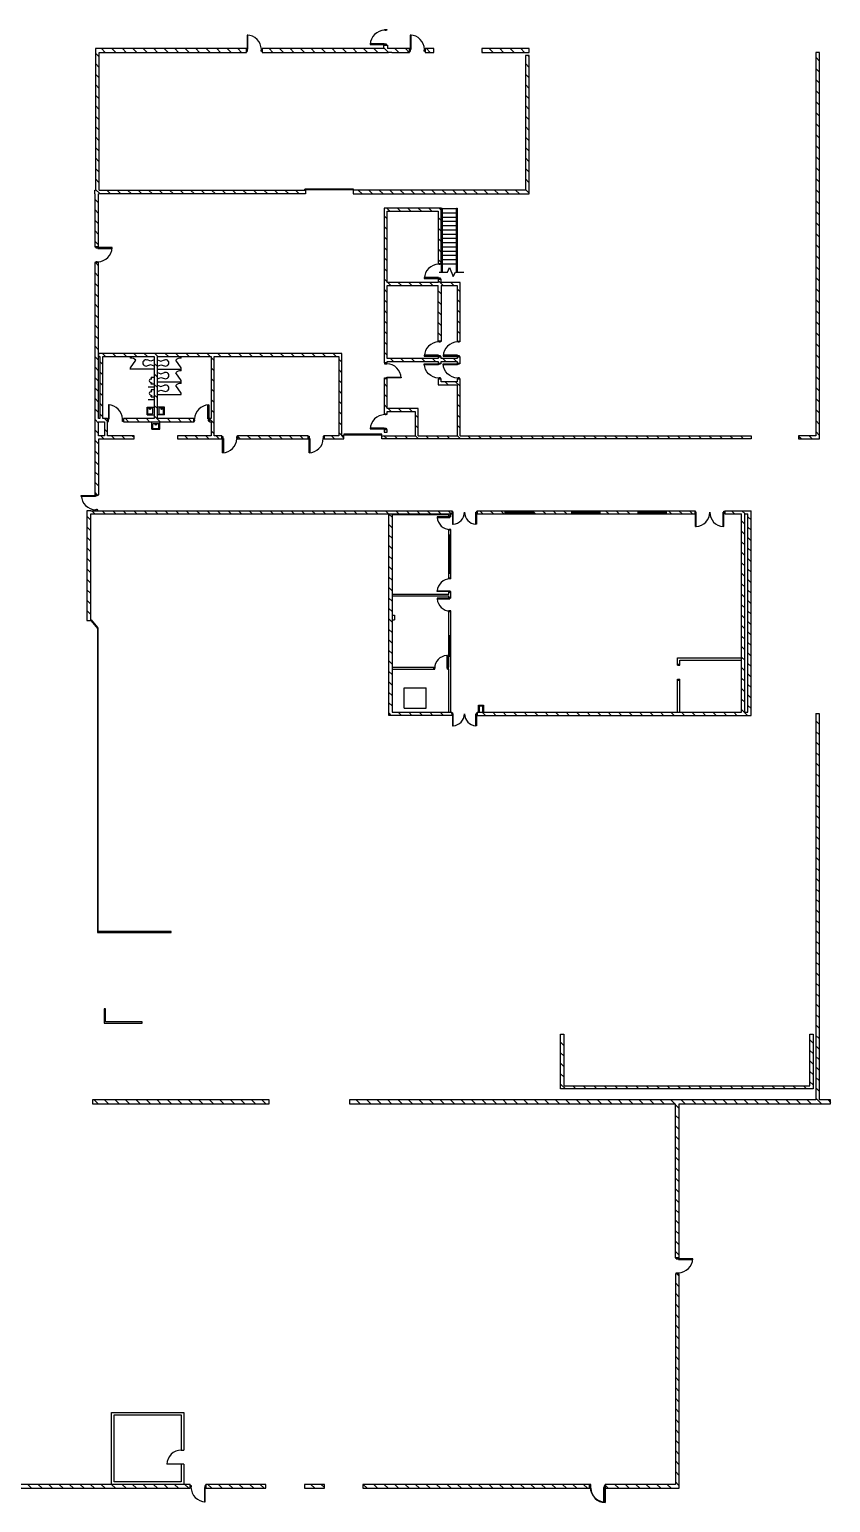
# Model space of a CAD drawing. Header units: inches. Extents: x -233729 to 737493, y -275239 to 196021.
# Drawn here: x -61061 to -9603, y -232916 to -138269 of the extents above; entities that cross this region are included whole.
import ezdxf

# ---------------------------------------------------------------- set-up
doc = ezdxf.new("R2010")
doc.units = ezdxf.units.IN
doc.header["$MEASUREMENT"] = 0
doc.layers.add('_FL_FAC_SAFETY', color=2, linetype='Continuous')
doc.layers.add('_FL_FAC_WALLS', color=252, linetype='Continuous')
pattern_1 = [(135, (830121.37, -1192416.37), (-336.7596, -336.7596), [])]

# ---------------------------------------------------------------- blocks, each defined once
blk = doc.blocks.new('Safety Railing_Glaze Prep')
at = {"color": 0}
for points in [[(1000084, 681387), (1000124, 681419), (999705, 681927), (999665, 681894)], [(1000084, 661854), (1000135, 661854), (1000135, 681387), (1000084, 681387)], [(1000135, 661905), (1000135, 661854), (1004822, 661854), (1004822, 661905)]]:
    blk.add_lwpolyline(points, close=True, dxfattribs=at)
blk = doc.blocks.new('*U152')
at = {"color": 0}
for points in [[(1266, 896), (1317, 896), (1317, 947), (1165, 947), (1165, 896), (1203, 896), (1203, 880), (1266, 880)], [(1317, 896), (1317, 845), (2232, 845), (2232, 896)], [(1266, -19), (1317, -19), (1317, -69), (1165, -69), (1165, -19), (1203, -19), (1203, -3), (1266, -3)]]:
    blk.add_lwpolyline(points, close=True, dxfattribs=at)
blk.add_arc((1281, 932), 951, 272.19014, 357.80986, dxfattribs=at)
blk = doc.blocks.new('*U159')
at = {"color": 0}
for points in [[(1266, 896), (1317, 896), (1317, 947), (1165, 947), (1165, 896), (1203, 896), (1203, 880), (1266, 880)], [(1317, 896), (1317, 845), (2232, 845), (2232, 896)], [(1266, -19), (1317, -19), (1317, -69), (1165, -69), (1165, -19), (1203, -19), (1203, -3), (1266, -3)]]:
    blk.add_lwpolyline(points, close=True, dxfattribs=at)
blk.add_arc((1281, 932), 951, 272.19014, 357.80986, dxfattribs=at)
blk = doc.blocks.new('*U160')
at = {"color": 0}
for points in [[(1216, 896), (1165, 896), (1165, 947), (1317, 947), (1317, 896), (1279, 896), (1279, 880), (1216, 880)], [(1165, 896), (1165, 845), (250, 845), (250, 896)], [(1216, -19), (1165, -19), (1165, -69), (1317, -69), (1317, -19), (1279, -19), (1279, -3), (1216, -3)]]:
    blk.add_lwpolyline(points, close=True, dxfattribs=at)
blk.add_arc((1201, 932), 951, 182.19014, 267.80986, dxfattribs=at)
blk = doc.blocks.new('*U157')
at = {"color": 0}
for points in [[(1266, 896), (1317, 896), (1317, 947), (1165, 947), (1165, 896), (1203, 896), (1203, 880), (1266, 880)], [(1317, -19), (1317, 32), (2232, 32), (2232, -19)], [(1266, -19), (1317, -19), (1317, -69), (1165, -69), (1165, -19), (1203, -19), (1203, -3), (1266, -3)]]:
    blk.add_lwpolyline(points, close=True, dxfattribs=at)
blk.add_arc((1281, -55), 951, 2.19014, 87.80986, dxfattribs=at)
blk = doc.blocks.new('*U144')
at = {"color": 0}
for points in [[(1216, 896), (1165, 896), (1165, 947), (1317, 947), (1317, 896), (1279, 896), (1279, 880), (1216, 880)], [(1165, 896), (1165, 845), (250, 845), (250, 896)], [(1216, -19), (1165, -19), (1165, -69), (1317, -69), (1317, -19), (1279, -19), (1279, -3), (1216, -3)]]:
    blk.add_lwpolyline(points, close=True, dxfattribs=at)
blk.add_arc((1201, 932), 951, 182.19014, 267.80986, dxfattribs=at)
blk = doc.blocks.new('*U158')
at = {"color": 0}
for points in [[(1216, 896), (1165, 896), (1165, 947), (1317, 947), (1317, 896), (1279, 896), (1279, 880), (1216, 880)], [(1165, -19), (1165, 32), (250, 32), (250, -19)], [(1216, -19), (1165, -19), (1165, -69), (1317, -69), (1317, -19), (1279, -19), (1279, -3), (1216, -3)]]:
    blk.add_lwpolyline(points, close=True, dxfattribs=at)
blk.add_arc((1201, -55), 951, 92.19014, 177.80986, dxfattribs=at)
blk = doc.blocks.new('*U145')
at = {"color": 0}
for points in [[(1266, 896), (1317, 896), (1317, 947), (1165, 947), (1165, 896), (1203, 896), (1203, 880), (1266, 880)], [(1317, -19), (1317, 32), (2232, 32), (2232, -19)], [(1266, -19), (1317, -19), (1317, -69), (1165, -69), (1165, -19), (1203, -19), (1203, -3), (1266, -3)]]:
    blk.add_lwpolyline(points, close=True, dxfattribs=at)
blk.add_arc((1281, -55), 951, 2.19014, 87.80986, dxfattribs=at)
blk = doc.blocks.new('FL_Building')
at = {"transparency": 33554687}
h = blk.add_hatch(dxfattribs=at)
h.set_pattern_fill('ANSI31', color=253, scale=150, angle=90)
h.set_pattern_definition(pattern_1)
h.paths.add_polyline_path([(1843572, -232870), (1830326, -232870), (1830326, -224020), (1839772, -224020), (1839772, -223774), (1839426, -223774), (1830080, -223774), (1830080, -232870), (1830034, -232870), (1830034, -233115), (1830034, -236514), (1830279, -236514), (1830279, -233115), (1843572, -233115)])
h = blk.add_hatch(dxfattribs=at)
h.set_pattern_fill('ANSI31', color=253, scale=150, angle=90)
h.set_pattern_definition(pattern_1)
h.paths.add_polyline_path([(1850250, -223774), (1848849, -223774), (1848849, -223565), (1848595, -223565), (1848595, -223774), (1840788, -223774), (1840788, -224020), (1848875, -224020), (1848875, -224053), (1849120, -224053), (1849120, -224020), (1850250, -224020)])
h = blk.add_hatch(dxfattribs=at)
h.set_pattern_fill('ANSI31', color=253, scale=150, angle=90)
h.set_pattern_definition(pattern_1)
h.paths.add_polyline_path([(1848875, -232870), (1846627, -232870), (1846627, -233115), (1857943, -233115), (1857943, -232870), (1857943, -224223), (1857697, -224223), (1857697, -232870), (1849120, -232870), (1849120, -232873), (1848875, -232873)])
h = blk.add_hatch(dxfattribs=at)
h.set_pattern_fill('ANSI31', color=253, scale=150, angle=90)
h.set_pattern_definition(pattern_1)
h.paths.add_polyline_path([(1851266, -223774), (1851266, -224020), (1851816, -224020), (1851816, -223774)])
h = blk.add_hatch(dxfattribs=at)
h.set_pattern_fill('ANSI31', color=253, scale=150, angle=90)
h.set_pattern_definition(pattern_1)
h.paths.add_polyline_path([(1857943, -224020), (1857943, -223774), (1854900, -223774), (1854900, -224020)])
h = blk.add_hatch(dxfattribs=at)
h.set_pattern_fill('ANSI31', color=253, scale=4000, angle=90)
h.paths.add_polyline_path([(1876347, -248857), (1876593, -248857), (1876593, -224020), (1876347, -224020), (1876347, -248660), (1875245, -248660), (1875245, -248857)])
h = blk.add_hatch(dxfattribs=at)
h.set_pattern_fill('ANSI31', color=253, scale=150, angle=90)
h.set_pattern_definition(pattern_1)
h.paths.add_polyline_path([(1853510, -238805), (1853313, -238805), (1852291, -238805), (1852291, -238595), (1852094, -238595), (1852094, -238805), (1848821, -238805), (1848821, -234226), (1852094, -234226), (1852094, -237579), (1852291, -237579), (1852291, -234226), (1852291, -234030), (1848821, -234030), (1848624, -234030), (1848624, -243974), (1848821, -243974), (1848821, -243885), (1852094, -243885), (1852094, -244037), (1852291, -244037), (1852291, -243885), (1853313, -243885), (1853313, -244037), (1853510, -244037), (1853510, -243586), (1853313, -243586), (1853313, -243688), (1852291, -243688), (1852291, -243586), (1852094, -243586), (1852094, -243688), (1848821, -243688), (1848821, -239002), (1852094, -239002), (1852094, -242570), (1852291, -242570), (1852291, -239002), (1853313, -239002), (1853313, -242570), (1853510, -242570)])
h.paths.add_polyline_path([(1848821, -244990), (1848624, -244990), (1848624, -247295), (1848821, -247295), (1848821, -247100), (1850618, -247100), (1850618, -248660), (1848483, -248660), (1848483, -248857), (1872197, -248857), (1872197, -248660), (1853510, -248660), (1853510, -245002), (1853313, -245002), (1853313, -245180), (1852291, -245180), (1852291, -245002), (1852094, -245002), (1852094, -245377), (1853313, -245377), (1853313, -248660), (1850815, -248660), (1850815, -246903), (1850618, -246903), (1848821, -246903)])
h = blk.add_hatch(dxfattribs=at)
h.set_pattern_fill('ANSI31', color=253, scale=150, angle=90)
h.set_pattern_definition(pattern_1)
h.paths.add_polyline_path([(1830288, -248857), (1832558, -248857), (1832558, -248660), (1830857, -248660), (1830857, -247751), (1830907, -247751), (1830907, -247554), (1830552, -247554), (1830552, -243567), (1833857, -243567), (1833857, -247554), (1831873, -247554), (1831873, -247751), (1836394, -247751), (1836394, -247554), (1834054, -247554), (1834054, -243567), (1837511, -243567), (1837511, -247554), (1837410, -247554), (1837410, -247751), (1837511, -247751), (1837511, -248660), (1835352, -248660), (1835352, -248857), (1838194, -248857), (1838194, -248660), (1837708, -248660), (1837708, -243567), (1845703, -243567), (1845703, -248660), (1844764, -248660), (1844764, -248857), (1846041, -248857), (1846041, -248660), (1845900, -248660), (1845900, -243370), (1845703, -243370), (1830279, -243370), (1830279, -243567), (1830355, -243567), (1830355, -247554), (1830279, -247554), (1830279, -237530), (1830034, -237530), (1830034, -248660), (1830034, -248857), (1830034, -252451), (1830288, -252451)])
h.paths.add_polyline_path([(1830279, -248660), (1830279, -247751), (1830660, -247751), (1830660, -248660)], flags=16)
h.paths.add_polyline_path([(1843748, -248660), (1839210, -248660), (1839210, -248857), (1843748, -248857)], flags=17)
h = blk.add_hatch(dxfattribs=at)
h.set_pattern_fill('ANSI31', color=253, scale=150, angle=90)
h.set_pattern_definition(pattern_1)
h.paths.add_polyline_path([(1852971, -253467), (1829787, -253467), (1829533, -253467), (1829533, -260522), (1829787, -260522), (1829787, -253661), (1852971, -253661)])
h = blk.add_hatch(dxfattribs=at)
h.set_pattern_fill('ANSI31', color=253, scale=150, angle=90)
h.set_pattern_definition(pattern_1)
h.paths.add_polyline_path([(1854596, -266421), (1854596, -266624), (1872192, -266624), (1872192, -253467), (1870503, -253467), (1870503, -253670), (1871582, -253670), (1871582, -266421)])
h.paths.add_polyline_path([(1871786, -266421), (1871786, -253670), (1871989, -253670), (1871989, -266421)], flags=16)
h = blk.add_hatch(dxfattribs=at)
h.set_pattern_fill('ANSI31', color=253, scale=150, angle=90)
h.set_pattern_definition(pattern_1)
h.paths.add_polyline_path([(1868573, -253670), (1868573, -253467), (1866769, -253467), (1866769, -253670)])
h.paths.add_polyline_path([(1864940, -253670), (1864940, -253467), (1862502, -253467), (1862502, -253670)])
h.paths.add_polyline_path([(1858235, -253467), (1858235, -253670), (1860673, -253670), (1860673, -253467)])
h.paths.add_polyline_path([(1856406, -253670), (1856406, -253467), (1854596, -253467), (1854596, -253670)])
h = blk.add_hatch(dxfattribs=at)
h.set_pattern_fill('ANSI31', color=253, scale=150, angle=90)
h.set_pattern_definition(pattern_1)
h.paths.add_polyline_path([(1848926, -266624), (1852971, -266624), (1852971, -266421), (1849129, -266421), (1849129, -253661), (1848926, -253661)])
h = blk.add_hatch(dxfattribs=at)
h.set_pattern_fill('ANSI31', color=253, scale=150, angle=90)
h.set_pattern_definition(pattern_1)
h.paths.add_polyline_path([(1877297, -291332), (1876561, -291332), (1876561, -266508), (1876358, -266508), (1876358, -291332), (1846404, -291332), (1846404, -291586), (1867328, -291586), (1867328, -301478), (1867582, -301478), (1867582, -291586), (1877297, -291586)])
h = blk.add_hatch(dxfattribs=at)
h.set_pattern_fill('ANSI31', color=253, scale=150, angle=90)
h.set_pattern_definition(pattern_1)
h.paths.add_polyline_path([(1859962, -290621), (1860159, -290621), (1875977, -290621), (1876173, -290621), (1876173, -287103), (1875977, -287103), (1875977, -290424), (1860159, -290424), (1860159, -287103), (1859962, -287103)])
h = blk.add_hatch(dxfattribs=at)
h.set_pattern_fill('ANSI31', color=253, scale=150, angle=90)
h.set_pattern_definition(pattern_1)
h.paths.add_polyline_path([(1841230, -291586), (1841230, -291332), (1829890, -291332), (1829890, -291586)])
h = blk.add_hatch(dxfattribs=at)
h.set_pattern_fill('ANSI31', color=253, scale=150, angle=90)
h.set_pattern_definition(pattern_1)
h.paths.add_polyline_path([(1824022, -302265), (1823768, -302265), (1823768, -316027), (1823768, -316281), (1836162, -316281), (1836162, -316027), (1824022, -316027)])
h = blk.add_hatch(dxfattribs=at)
h.set_pattern_fill('ANSI31', color=253, scale=150, angle=90)
h.set_pattern_definition(pattern_1)
h.paths.add_polyline_path([(1867585, -302494), (1867331, -302494), (1867331, -316027), (1862819, -316027), (1862819, -316281), (1867331, -316281), (1867585, -316281)])
h = blk.add_hatch(dxfattribs=at)
h.set_pattern_fill('ANSI31', color=253, scale=150, angle=90)
h.set_pattern_definition([(135, (830121.37, -942416.37), (-336.7596, -336.7596), [])])
h.paths.add_polyline_path([(1837178, -316027), (1837178, -316281), (1841014, -316281), (1841014, -316027)])
h = blk.add_hatch(dxfattribs=at)
h.set_pattern_fill('ANSI31', color=253, scale=150, angle=90)
h.set_pattern_definition(pattern_1)
h.paths.add_polyline_path([(1844785, -316281), (1844785, -316027), (1843503, -316027), (1843503, -316281)])
h = blk.add_hatch(dxfattribs=at)
h.set_pattern_fill('ANSI31', color=253, scale=150, angle=90)
h.set_pattern_definition(pattern_1)
h.paths.add_polyline_path([(1847262, -316027), (1847262, -316281), (1861905, -316281), (1861905, -316027)])
at = {"color": 0}
for p, q in [((1846662, -232805), (1843537, -232805)), ((1843537, -232843), (1843537, -232805)), ((1846662, -232805), (1843537, -232805)), ((1843537, -232843), (1843537, -232805)), ((1846662, -232805), (1843537, -232805)), ((1843537, -232843), (1843537, -232805)), ((1846662, -232843), (1846662, -232805)), ((1846662, -232843), (1846662, -232805)), ((1846662, -232843), (1846662, -232805)), ((1846662, -232843), (1843537, -232843)), ((1846662, -232843), (1843537, -232843)), ((1846662, -232843), (1843537, -232843)), ((1852355, -234055), (1853269, -234055)), ((1852355, -234328), (1853269, -234328)), ((1852355, -234601), (1853269, -234601)), ((1852355, -234874), (1853269, -234874)), ((1852355, -235147), (1853269, -235147)), ((1852355, -235420), (1853269, -235420)), ((1852355, -235693), (1853269, -235693)), ((1852355, -235966), (1853269, -235966)), ((1852355, -236239), (1853269, -236239)), ((1852355, -236512), (1853269, -236512)), ((1852355, -236785), (1853269, -236785)), ((1852355, -237059), (1853269, -237059)), ((1852355, -237332), (1853269, -237332)), ((1852355, -237605), (1853269, -237605)), ((1832333, -243670), (1832333, -243567)), ((1832333, -244290), (1832668, -243798)), ((1833641, -243859), (1833399, -243785)), ((1833641, -244088), (1833399, -244162)), ((1833857, -243769), (1833641, -243859)), ((1833857, -244176), (1833641, -244088)), ((1834054, -243769), (1834269, -243859)), ((1834054, -244176), (1834269, -244088)), ((1834269, -243859), (1834512, -243785)), ((1834269, -244088), (1834512, -244162)), ((1835578, -244290), (1835243, -243798)), ((1835578, -243670), (1835578, -243567)), ((1832333, -244386), (1832333, -244290)), ((1833857, -244380), (1832333, -244380)), ((1833588, -245023), (1833704, -244990)), ((1833666, -244888), (1833857, -244888)), ((1833666, -244888), (1833666, -244939)), ((1833704, -244990), (1833666, -244939)), ((1834054, -244380), (1835578, -244380)), ((1834054, -244582), (1834269, -244672)), ((1834054, -244989), (1834269, -244901)), ((1834269, -244672), (1834512, -244598)), ((1834269, -244901), (1834512, -244975)), ((1835578, -245103), (1835243, -244611)), ((1835578, -244386), (1835578, -244290)), ((1835578, -244482), (1835578, -244380)), ((1835578, -245199), (1835578, -245103)), ((1833857, -245523), (1833466, -245523)), ((1833588, -245211), (1833704, -245244)), ((1833588, -245836), (1833704, -245803)), ((1833588, -246023), (1833704, -246057)), ((1833704, -245244), (1833666, -245295)), ((1833666, -245346), (1833666, -245295)), ((1833857, -245346), (1833666, -245346)), ((1833857, -245701), (1833666, -245701)), ((1833666, -245701), (1833666, -245752)), ((1833704, -245803), (1833666, -245752)), ((1833704, -246057), (1833666, -246108)), ((1834054, -245193), (1835578, -245193)), ((1834054, -245395), (1834269, -245485)), ((1834054, -245801), (1834269, -245714)), ((1834054, -246011), (1835578, -246011)), ((1834269, -245485), (1834512, -245411)), ((1834269, -245714), (1834512, -245787)), ((1835578, -245915), (1835243, -245423)), ((1835578, -245295), (1835578, -245193)), ((1835578, -246011), (1835578, -245915)), ((1833396, -246807), (1833854, -246807)), ((1833396, -247315), (1833396, -246807)), ((1833447, -247219), (1833447, -246902)), ((1833857, -246336), (1833466, -246336)), ((1833492, -246857), (1833708, -246857)), ((1833666, -246158), (1833666, -246108)), ((1833666, -246158), (1833857, -246158)), ((1833752, -246902), (1833752, -247219)), ((1834511, -246807), (1834054, -246807)), ((1834155, -246902), (1834155, -247219)), ((1834416, -246857), (1834200, -246857)), ((1834460, -247219), (1834460, -246902)), ((1834511, -247315), (1834511, -246807)), ((1833396, -247315), (1833854, -247315)), ((1833708, -247264), (1833492, -247264)), ((1833955, -247775), (1833701, -247775)), ((1833701, -248233), (1833701, -247775)), ((1833752, -247922), (1833752, -248137)), ((1834114, -247877), (1833797, -247877)), ((1834209, -247775), (1833955, -247775)), ((1834511, -247315), (1834054, -247315)), ((1834159, -248137), (1834159, -247922)), ((1834200, -247264), (1834416, -247264)), ((1834209, -248233), (1834209, -247775)), ((1833701, -248233), (1834209, -248233)), ((1833797, -248182), (1834114, -248182)), ((1829787, -253467), (1852971, -253467)), ((1829787, -253467), (1852971, -253467)), ((1852971, -253467), (1852971, -253670)), ((1852971, -253467), (1852971, -253670)), ((1852971, -253467), (1852971, -253670)), ((1852971, -253467), (1852971, -253670)), ((1852971, -253467), (1852971, -253670)), ((1852971, -253467), (1852971, -253670)), ((1853021, -253505), (1852971, -253505)), ((1853021, -253505), (1852971, -253505)), ((1853021, -253505), (1852971, -253505)), ((1853021, -253505), (1852971, -253505)), ((1853021, -253505), (1852971, -253505)), ((1853021, -253505), (1852971, -253505)), ((1853021, -253632), (1852971, -253632)), ((1853021, -253632), (1852971, -253632)), ((1853021, -253632), (1852971, -253632)), ((1853021, -253505), (1853021, -254331)), ((1853021, -253505), (1853021, -254331)), ((1853021, -253505), (1853021, -254331)), ((1853058, -253569), (1853021, -253569)), ((1853058, -253569), (1853021, -253569)), ((1853058, -253569), (1853021, -253569)), ((1853058, -254331), (1853058, -253569)), ((1853058, -254331), (1853058, -253569)), ((1853058, -254331), (1853058, -253569)), ((1854508, -253569), (1854545, -253569)), ((1854508, -254331), (1854508, -253569)), ((1854508, -253569), (1854545, -253569)), ((1854508, -254331), (1854508, -253569)), ((1854508, -253569), (1854545, -253569)), ((1854508, -254331), (1854508, -253569)), ((1854545, -253505), (1854545, -254331)), ((1854545, -253505), (1854596, -253505)), ((1854545, -253505), (1854545, -254331)), ((1854545, -253505), (1854596, -253505)), ((1854545, -253505), (1854545, -254331)), ((1854545, -253505), (1854596, -253505)), ((1854545, -253632), (1854596, -253632)), ((1854545, -253632), (1854596, -253632)), ((1854545, -253632), (1854596, -253632)), ((1854596, -253467), (1868573, -253467)), ((1854596, -253467), (1868573, -253467)), ((1854596, -253467), (1868573, -253467)), ((1854596, -253467), (1854596, -253670)), ((1854596, -253467), (1854596, -253670)), ((1854596, -253467), (1854596, -253670)), ((1856406, -253670), (1856406, -253467)), ((1856406, -253670), (1856406, -253467)), ((1856406, -253670), (1856406, -253467)), ((1858235, -253498), (1856406, -253498)), ((1858235, -253498), (1856406, -253498)), ((1858235, -253498), (1856406, -253498)), ((1856406, -253645), (1858235, -253645)), ((1856406, -253645), (1858235, -253645)), ((1856406, -253645), (1858235, -253645)), ((1856457, -253645), (1856457, -253498)), ((1856457, -253645), (1856457, -253498)), ((1856457, -253645), (1856457, -253498)), ((1857295, -253562), (1856457, -253562)), ((1857295, -253562), (1856457, -253562)), ((1857295, -253562), (1856457, -253562)), ((1856457, -253582), (1857295, -253582)), ((1856457, -253582), (1857295, -253582)), ((1856457, -253582), (1857295, -253582)), ((1857295, -253645), (1857295, -253498)), ((1857295, -253645), (1857295, -253498)), ((1857295, -253645), (1857295, -253498)), ((1857346, -253645), (1857346, -253498)), ((1857346, -253645), (1857346, -253498)), ((1857346, -253645), (1857346, -253498)), ((1858184, -253562), (1857346, -253562)), ((1858184, -253562), (1857346, -253562)), ((1858184, -253562), (1857346, -253562)), ((1857346, -253582), (1858184, -253582)), ((1857346, -253582), (1858184, -253582)), ((1857346, -253582), (1858184, -253582)), ((1858184, -253645), (1858184, -253498)), ((1858184, -253645), (1858184, -253498)), ((1858184, -253645), (1858184, -253498)), ((1858235, -253670), (1858235, -253467)), ((1858235, -253670), (1858235, -253467)), ((1858235, -253670), (1858235, -253467)), ((1860673, -253670), (1860673, -253467)), ((1860673, -253670), (1860673, -253467)), ((1860673, -253670), (1860673, -253467)), ((1862502, -253498), (1860673, -253498)), ((1862502, -253498), (1860673, -253498)), ((1862502, -253498), (1860673, -253498)), ((1860673, -253645), (1862502, -253645)), ((1860673, -253645), (1862502, -253645)), ((1860673, -253645), (1862502, -253645)), ((1860724, -253645), (1860724, -253498)), ((1860724, -253645), (1860724, -253498)), ((1860724, -253645), (1860724, -253498)), ((1861562, -253562), (1860724, -253562)), ((1861562, -253562), (1860724, -253562)), ((1861562, -253562), (1860724, -253562)), ((1860724, -253582), (1861562, -253582)), ((1860724, -253582), (1861562, -253582)), ((1860724, -253582), (1861562, -253582)), ((1861562, -253645), (1861562, -253498)), ((1861562, -253645), (1861562, -253498)), ((1861562, -253645), (1861562, -253498)), ((1861613, -253645), (1861613, -253498)), ((1861613, -253645), (1861613, -253498)), ((1861613, -253645), (1861613, -253498)), ((1862451, -253562), (1861613, -253562)), ((1862451, -253562), (1861613, -253562)), ((1862451, -253562), (1861613, -253562)), ((1861613, -253582), (1862451, -253582)), ((1861613, -253582), (1862451, -253582)), ((1861613, -253582), (1862451, -253582)), ((1862451, -253645), (1862451, -253498)), ((1862451, -253645), (1862451, -253498)), ((1862451, -253645), (1862451, -253498)), ((1862502, -253670), (1862502, -253467)), ((1864940, -253670), (1864940, -253467)), ((1864940, -253670), (1864940, -253467)), ((1864940, -253670), (1864940, -253467)), ((1866769, -253498), (1864940, -253498)), ((1866769, -253498), (1864940, -253498)), ((1866769, -253498), (1864940, -253498)), ((1864940, -253645), (1866769, -253645)), ((1864940, -253645), (1866769, -253645)), ((1864940, -253645), (1866769, -253645)), ((1864991, -253645), (1864991, -253498)), ((1864991, -253645), (1864991, -253498)), ((1864991, -253645), (1864991, -253498)), ((1865829, -253562), (1864991, -253562)), ((1865829, -253562), (1864991, -253562)), ((1865829, -253562), (1864991, -253562)), ((1864991, -253582), (1865829, -253582)), ((1864991, -253582), (1865829, -253582)), ((1864991, -253582), (1865829, -253582)), ((1865829, -253645), (1865829, -253498)), ((1865829, -253645), (1865829, -253498)), ((1865829, -253645), (1865829, -253498)), ((1865880, -253645), (1865880, -253498)), ((1865880, -253645), (1865880, -253498)), ((1865880, -253645), (1865880, -253498)), ((1866718, -253562), (1865880, -253562)), ((1866718, -253562), (1865880, -253562)), ((1866718, -253562), (1865880, -253562)), ((1865880, -253582), (1866718, -253582)), ((1865880, -253582), (1866718, -253582)), ((1865880, -253582), (1866718, -253582)), ((1866718, -253645), (1866718, -253498)), ((1866718, -253645), (1866718, -253498)), ((1866718, -253645), (1866718, -253498)), ((1866769, -253670), (1866769, -253467)), ((1866769, -253670), (1866769, -253467)), ((1866769, -253670), (1866769, -253467)), ((1868573, -253467), (1868573, -253670)), ((1868573, -253467), (1868573, -253670)), ((1868573, -253467), (1868573, -253670)), ((1868623, -253505), (1868573, -253505)), ((1868623, -253505), (1868573, -253505)), ((1868623, -253505), (1868573, -253505)), ((1868623, -253632), (1868573, -253632)), ((1868623, -253632), (1868573, -253632)), ((1868623, -253632), (1868573, -253632)), ((1868623, -254483), (1868623, -253505)), ((1868623, -254483), (1868623, -253505)), ((1868623, -254483), (1868623, -253505)), ((1868668, -253569), (1868623, -253569)), ((1868668, -253569), (1868623, -253569)), ((1868668, -253569), (1868623, -253569)), ((1868668, -254483), (1868668, -253569)), ((1868668, -254483), (1868668, -253569)), ((1868668, -254483), (1868668, -253569)), ((1870408, -253569), (1870452, -253569)), ((1870408, -254483), (1870408, -253569)), ((1870408, -253569), (1870452, -253569)), ((1870408, -254483), (1870408, -253569)), ((1870408, -253569), (1870452, -253569)), ((1870408, -254483), (1870408, -253569)), ((1870452, -253505), (1870503, -253505)), ((1870452, -254483), (1870452, -253505)), ((1870452, -253505), (1870503, -253505)), ((1870452, -254483), (1870452, -253505)), ((1870452, -253505), (1870503, -253505)), ((1870452, -254483), (1870452, -253505)), ((1870452, -253632), (1870503, -253632)), ((1870452, -253632), (1870503, -253632)), ((1870452, -253632), (1870503, -253632)), ((1870503, -253467), (1872192, -253467)), ((1870503, -253467), (1870503, -253670)), ((1870503, -253467), (1872192, -253467)), ((1870503, -253467), (1870503, -253670)), ((1870503, -253467), (1872192, -253467)), ((1870503, -253467), (1870503, -253670)), ((1872192, -266624), (1872192, -253467)), ((1872192, -266624), (1872192, -253467)), ((1872192, -266624), (1872192, -253467)), ((1829787, -253661), (1852971, -253661)), ((1849129, -253670), (1852971, -253670)), ((1849129, -253670), (1852971, -253670)), ((1849129, -253670), (1852971, -253670)), ((1849170, -253712), (1852786, -253712)), ((1849170, -253712), (1852786, -253712)), ((1849170, -253712), (1852786, -253712)), ((1849170, -258823), (1849170, -253712)), ((1849170, -258823), (1849170, -253712)), ((1849170, -258823), (1849170, -253712)), ((1852901, -253864), (1852037, -253864)), ((1852037, -253864), (1852037, -253904)), ((1852901, -253864), (1852037, -253864)), ((1852037, -253864), (1852037, -253904)), ((1852901, -253864), (1852037, -253864)), ((1852037, -253864), (1852037, -253904)), ((1852037, -253904), (1852850, -253904)), ((1852037, -253904), (1852850, -253904)), ((1852037, -253904), (1852850, -253904)), ((1852786, -253712), (1852786, -253864)), ((1852786, -253864), (1852786, -253712)), ((1852786, -253712), (1852786, -253864)), ((1852786, -253864), (1852786, -253712)), ((1852786, -253712), (1852786, -253864)), ((1852786, -253864), (1852786, -253712)), ((1852786, -253823), (1852901, -253823)), ((1852901, -253823), (1852786, -253823)), ((1852786, -253823), (1852901, -253823)), ((1852901, -253823), (1852786, -253823)), ((1852786, -253823), (1852901, -253823)), ((1852901, -253823), (1852786, -253823)), ((1852850, -253904), (1852850, -253864)), ((1852850, -253904), (1852850, -253864)), ((1852850, -253904), (1852850, -253864)), ((1852901, -253864), (1852901, -253670)), ((1852901, -253864), (1852901, -253670)), ((1852901, -253864), (1852901, -253670)), ((1853021, -254331), (1853058, -254331)), ((1853021, -254331), (1853058, -254331)), ((1853021, -254331), (1853058, -254331)), ((1854545, -254331), (1854508, -254331)), ((1854545, -254331), (1854508, -254331)), ((1854545, -254331), (1854508, -254331)), ((1854596, -253670), (1868573, -253670)), ((1854596, -253670), (1868573, -253670)), ((1854596, -253670), (1868573, -253670)), ((1868623, -254483), (1868668, -254483)), ((1868623, -254483), (1868668, -254483)), ((1868623, -254483), (1868668, -254483)), ((1870452, -254483), (1870408, -254483)), ((1870452, -254483), (1870408, -254483)), ((1870452, -254483), (1870408, -254483)), ((1870503, -253670), (1871582, -253670)), ((1870503, -253670), (1871582, -253670)), ((1870503, -253670), (1871582, -253670)), ((1871582, -266421), (1871582, -253670)), ((1871582, -266421), (1871582, -253670)), ((1871582, -266421), (1871582, -253670)), ((1871786, -253670), (1871989, -253670)), ((1871786, -266421), (1871786, -253670)), ((1871786, -253670), (1871989, -253670)), ((1871786, -266421), (1871786, -253670)), ((1871786, -253670), (1871989, -253670)), ((1871786, -266421), (1871786, -253670)), ((1871989, -266421), (1871989, -253670)), ((1871989, -266421), (1871989, -253670)), ((1871989, -266421), (1871989, -253670)), ((1852901, -254677), (1852786, -254677)), ((1852786, -257852), (1852786, -254677)), ((1852901, -254677), (1852786, -254677)), ((1852786, -257852), (1852786, -254677)), ((1852901, -254677), (1852786, -254677)), ((1852786, -257852), (1852786, -254677)), ((1852901, -254728), (1852786, -254728)), ((1852901, -254728), (1852786, -254728)), ((1852901, -254728), (1852786, -254728)), ((1852901, -255032), (1852786, -255032)), ((1852901, -255032), (1852786, -255032)), ((1852901, -255032), (1852786, -255032)), ((1852901, -255083), (1852786, -255083)), ((1852901, -255083), (1852786, -255083)), ((1852901, -255083), (1852786, -255083)), ((1852837, -255083), (1852837, -256214)), ((1852837, -255083), (1852837, -256214)), ((1852837, -255083), (1852837, -256214)), ((1852863, -255083), (1852863, -256214)), ((1852863, -255083), (1852863, -256214)), ((1852863, -255083), (1852863, -256214)), ((1852901, -257852), (1852901, -254677)), ((1852901, -257852), (1852901, -254677)), ((1852901, -257852), (1852901, -254677)), ((1852901, -256214), (1852786, -256214)), ((1852901, -256214), (1852786, -256214)), ((1852901, -256214), (1852786, -256214)), ((1852901, -256264), (1852786, -256264)), ((1852901, -256264), (1852786, -256264)), ((1852901, -256264), (1852786, -256264)), ((1852901, -256264), (1852786, -256264)), ((1852901, -256264), (1852786, -256264)), ((1852901, -256264), (1852786, -256264)), ((1852901, -256315), (1852786, -256315)), ((1852901, -256315), (1852786, -256315)), ((1852901, -256315), (1852786, -256315)), ((1852837, -256315), (1852837, -257445)), ((1852837, -256315), (1852837, -257445)), ((1852837, -256315), (1852837, -257445)), ((1852863, -256315), (1852863, -257445)), ((1852863, -256315), (1852863, -257445)), ((1852863, -256315), (1852863, -257445)), ((1852901, -257445), (1852786, -257445)), ((1852901, -257445), (1852786, -257445)), ((1852901, -257445), (1852786, -257445)), ((1852901, -257496), (1852786, -257496)), ((1852901, -257496), (1852786, -257496)), ((1852901, -257496), (1852786, -257496)), ((1852901, -257801), (1852786, -257801)), ((1852901, -257801), (1852786, -257801)), ((1852901, -257801), (1852786, -257801)), ((1852901, -257852), (1852786, -257852)), ((1852901, -257852), (1852786, -257852)), ((1852901, -257852), (1852786, -257852)), ((1849170, -258823), (1852786, -258823)), ((1849170, -258823), (1852786, -258823)), ((1849170, -258823), (1852786, -258823)), ((1849170, -258938), (1852786, -258938)), ((1849170, -258938), (1852786, -258938)), ((1849170, -258938), (1852786, -258938)), ((1849170, -260173), (1849170, -258938)), ((1849170, -260173), (1849170, -258938)), ((1849170, -260173), (1849170, -258938)), ((1852037, -258625), (1852850, -258625)), ((1852037, -258665), (1852037, -258625)), ((1852037, -258625), (1852850, -258625)), ((1852037, -258665), (1852037, -258625)), ((1852037, -258625), (1852850, -258625)), ((1852037, -258665), (1852037, -258625)), ((1852901, -258665), (1852037, -258665)), ((1852901, -258665), (1852037, -258665)), ((1852901, -258665), (1852037, -258665)), ((1852901, -259096), (1852037, -259096)), ((1852037, -259096), (1852037, -259136)), ((1852901, -259096), (1852037, -259096)), ((1852037, -259096), (1852037, -259136)), ((1852901, -259096), (1852037, -259096)), ((1852037, -259096), (1852037, -259136)), ((1852037, -259136), (1852850, -259136)), ((1852037, -259136), (1852850, -259136)), ((1852037, -259136), (1852850, -259136)), ((1852786, -258823), (1852786, -258665)), ((1852786, -258823), (1852786, -258665)), ((1852786, -258823), (1852786, -258665)), ((1852786, -258823), (1852786, -258665)), ((1852786, -258823), (1852786, -258665)), ((1852786, -258823), (1852786, -258665)), ((1852901, -258706), (1852786, -258706)), ((1852786, -258706), (1852901, -258706)), ((1852901, -258706), (1852786, -258706)), ((1852786, -258706), (1852901, -258706)), ((1852901, -258706), (1852786, -258706)), ((1852786, -258706), (1852901, -258706)), ((1852786, -259096), (1852786, -258938)), ((1852786, -259096), (1852786, -258938)), ((1852786, -259096), (1852786, -258938)), ((1852786, -259096), (1852786, -258938)), ((1852786, -259096), (1852786, -258938)), ((1852786, -259096), (1852786, -258938)), ((1852786, -259046), (1852901, -259046)), ((1852901, -259046), (1852786, -259046)), ((1852786, -259046), (1852901, -259046)), ((1852901, -259046), (1852786, -259046)), ((1852786, -259046), (1852901, -259046)), ((1852901, -259046), (1852786, -259046)), ((1852850, -258625), (1852850, -258665)), ((1852850, -258625), (1852850, -258665)), ((1852850, -258625), (1852850, -258665)), ((1852850, -259136), (1852850, -259096)), ((1852850, -259136), (1852850, -259096)), ((1852850, -259136), (1852850, -259096)), ((1852901, -259096), (1852901, -258665)), ((1852901, -259096), (1852901, -258665)), ((1852901, -259096), (1852901, -258665)), ((1852901, -259096), (1852901, -258665)), ((1852901, -259096), (1852901, -258665)), ((1852901, -259096), (1852901, -258665)), ((1849170, -260173), (1849281, -260173)), ((1849170, -260173), (1849281, -260173)), ((1849170, -260173), (1849281, -260173)), ((1849281, -260173), (1849281, -260478)), ((1849281, -260173), (1849281, -260478)), ((1849281, -260173), (1849281, -260478)), ((1852901, -259909), (1852786, -259909)), ((1852786, -263522), (1852786, -259909)), ((1852901, -259909), (1852786, -259909)), ((1852786, -263522), (1852786, -259909)), ((1852901, -259909), (1852786, -259909)), ((1852786, -263522), (1852786, -259909)), ((1852901, -259960), (1852786, -259960)), ((1852901, -259960), (1852786, -259960)), ((1852901, -259960), (1852786, -259960)), ((1852901, -266421), (1852901, -259909)), ((1849170, -260478), (1849281, -260478)), ((1849170, -263522), (1849170, -260478)), ((1849170, -260478), (1849281, -260478)), ((1849170, -263522), (1849170, -260478)), ((1849170, -260478), (1849281, -260478)), ((1849170, -263522), (1849170, -260478)), ((1852901, -261509), (1852786, -261509)), ((1852786, -261509), (1852786, -262830)), ((1852901, -261509), (1852786, -261509)), ((1852786, -261509), (1852786, -262830)), ((1852901, -261509), (1852786, -261509)), ((1852786, -261509), (1852786, -262830)), ((1852901, -261560), (1852786, -261560)), ((1852901, -261560), (1852786, -261560)), ((1852901, -261560), (1852786, -261560)), ((1852837, -261560), (1852837, -262779)), ((1852837, -261560), (1852837, -262779)), ((1852837, -261560), (1852837, -262779)), ((1852863, -261560), (1852863, -262779)), ((1852863, -261560), (1852863, -262779)), ((1852863, -261560), (1852863, -262779)), ((1852645, -262773), (1852645, -263586)), ((1852684, -262773), (1852645, -262773)), ((1852645, -262773), (1852645, -263586)), ((1852684, -262773), (1852645, -262773)), ((1852645, -262773), (1852645, -263586)), ((1852684, -262773), (1852645, -262773)), ((1852684, -263643), (1852684, -262773)), ((1852684, -263643), (1852684, -262773)), ((1852684, -263643), (1852684, -262773)), ((1852901, -262779), (1852786, -262779)), ((1852901, -262779), (1852786, -262779)), ((1852901, -262779), (1852786, -262779)), ((1852901, -262830), (1852786, -262830)), ((1852901, -262830), (1852786, -262830)), ((1852901, -262830), (1852786, -262830)), ((1867477, -262926), (1871582, -262926)), ((1867477, -263383), (1867477, -262926)), ((1867477, -262926), (1871582, -262926)), ((1867477, -263383), (1867477, -262926)), ((1867477, -262926), (1871582, -262926)), ((1867477, -263383), (1867477, -262926)), ((1867477, -262926), (1871582, -262926)), ((1867477, -263383), (1867477, -262926)), ((1867477, -262926), (1871582, -262926)), ((1867477, -263383), (1867477, -262926)), ((1867477, -262926), (1871582, -262926)), ((1867477, -263383), (1867477, -262926)), ((1867620, -263068), (1871582, -263068)), ((1867620, -263383), (1867620, -263068)), ((1867620, -263068), (1871582, -263068)), ((1867620, -263383), (1867620, -263068)), ((1867620, -263068), (1871582, -263068)), ((1867620, -263383), (1867620, -263068)), ((1867620, -263068), (1871582, -263068)), ((1867620, -263383), (1867620, -263068)), ((1867620, -263068), (1871582, -263068)), ((1867620, -263383), (1867620, -263068)), ((1867620, -263068), (1871582, -263068)), ((1867620, -263383), (1867620, -263068)), ((1849129, -263643), (1851872, -263643)), ((1849129, -263643), (1851872, -263643)), ((1849129, -263643), (1851872, -263643)), ((1849170, -263522), (1851872, -263522)), ((1849170, -263522), (1851872, -263522)), ((1849170, -263522), (1851872, -263522)), ((1851821, -263643), (1851821, -263522)), ((1851821, -263643), (1851821, -263522)), ((1851821, -263643), (1851821, -263522)), ((1851872, -263643), (1851872, -263522)), ((1851872, -263643), (1851872, -263522)), ((1851872, -263643), (1851872, -263522)), ((1852645, -263586), (1852684, -263586)), ((1852645, -263586), (1852684, -263586)), ((1852645, -263586), (1852684, -263586)), ((1852684, -263522), (1852786, -263522)), ((1852684, -263522), (1852786, -263522)), ((1852684, -263522), (1852786, -263522)), ((1852684, -263643), (1852786, -263643)), ((1852684, -263643), (1852786, -263643)), ((1852684, -263643), (1852786, -263643)), ((1852735, -263637), (1852735, -263522)), ((1852735, -263522), (1852735, -263643)), ((1852735, -263637), (1852735, -263522)), ((1852735, -263522), (1852735, -263643)), ((1852735, -263637), (1852735, -263522)), ((1852735, -263522), (1852735, -263643)), ((1852786, -266421), (1852786, -263643)), ((1852786, -266421), (1852786, -263643)), ((1852786, -266421), (1852786, -263643)), ((1867477, -263332), (1867620, -263332)), ((1867477, -263332), (1867620, -263332)), ((1867477, -263332), (1867620, -263332)), ((1867477, -263332), (1867620, -263332)), ((1867477, -263332), (1867620, -263332)), ((1867477, -263332), (1867620, -263332)), ((1867477, -263383), (1867620, -263383)), ((1867477, -263383), (1867620, -263383)), ((1867477, -263383), (1867620, -263383)), ((1867477, -263383), (1867620, -263383)), ((1867477, -263383), (1867620, -263383)), ((1867477, -263383), (1867620, -263383)), ((1849907, -264856), (1851329, -264856)), ((1849907, -264856), (1851329, -264856)), ((1849907, -264856), (1851329, -264856)), ((1849907, -266151), (1849907, -264856)), ((1849907, -266151), (1849907, -264856)), ((1849907, -266151), (1849907, -264856)), ((1851329, -266151), (1851329, -264856)), ((1851329, -266151), (1851329, -264856)), ((1851329, -266151), (1851329, -264856)), ((1867477, -266421), (1867477, -264297)), ((1867477, -264297), (1867620, -264297)), ((1867477, -266421), (1867477, -264297)), ((1867477, -264297), (1867620, -264297)), ((1867477, -266421), (1867477, -264297)), ((1867477, -264297), (1867620, -264297)), ((1867477, -264348), (1867620, -264348)), ((1867477, -264348), (1867620, -264348)), ((1867477, -264348), (1867620, -264348)), ((1867620, -266421), (1867620, -264297)), ((1867620, -266421), (1867620, -264297)), ((1867620, -266421), (1867620, -264297)), ((1849907, -266151), (1851329, -266151)), ((1849907, -266151), (1851329, -266151)), ((1849907, -266151), (1851329, -266151)), ((1853021, -266459), (1852971, -266459)), ((1853021, -266586), (1852971, -266586)), ((1853021, -266459), (1853021, -267285)), ((1853058, -266523), (1853021, -266523)), ((1853058, -266523), (1853021, -266523)), ((1853058, -266523), (1853021, -266523)), ((1853058, -267285), (1853058, -266523)), ((1854508, -267285), (1854508, -266523)), ((1854508, -266523), (1854545, -266523)), ((1854508, -266523), (1854545, -266523)), ((1854508, -266523), (1854545, -266523)), ((1854545, -266459), (1854545, -267285)), ((1854545, -266459), (1854596, -266459)), ((1854545, -266586), (1854596, -266586)), ((1854596, -266421), (1871582, -266421)), ((1854596, -266421), (1871582, -266421)), ((1854596, -266421), (1871582, -266421)), ((1854596, -266421), (1854596, -266624)), ((1854596, -266624), (1872192, -266624)), ((1854691, -266421), (1854691, -265964)), ((1854691, -265964), (1854996, -265964)), ((1854691, -266421), (1854691, -265964)), ((1854691, -265964), (1854996, -265964)), ((1854704, -265977), (1854983, -265977)), ((1854704, -266421), (1854704, -265977)), ((1854704, -265977), (1854983, -265977)), ((1854704, -266421), (1854704, -265977)), ((1854704, -265977), (1854983, -265977)), ((1854704, -266421), (1854704, -265977)), ((1854742, -266015), (1854945, -266015)), ((1854742, -266421), (1854742, -266015)), ((1854945, -266015), (1854945, -266421)), ((1854945, -266015), (1854945, -266421)), ((1854945, -266015), (1854945, -266421)), ((1854983, -265977), (1854983, -266421)), ((1854983, -265977), (1854983, -266421)), ((1854983, -265977), (1854983, -266421)), ((1854983, -265977), (1854983, -266421)), ((1854983, -265977), (1854983, -266421)), ((1854983, -265977), (1854983, -266421)), ((1854996, -265964), (1854996, -266421)), ((1854996, -266116), (1854996, -266421)), ((1854996, -266116), (1854996, -266421)), ((1854996, -266116), (1854996, -266421)), ((1854996, -266116), (1854996, -266421)), ((1854996, -266116), (1854996, -266421)), ((1866182, -266421), (1867407, -266421)), ((1866182, -266421), (1867407, -266421)), ((1871786, -266421), (1871989, -266421)), ((1876358, -266508), (1876358, -291332)), ((1876358, -266508), (1876358, -291332)), ((1876358, -266508), (1876561, -266508)), ((1876561, -266508), (1876561, -291332)), ((1876561, -266508), (1876561, -291332)), ((1853021, -267285), (1853058, -267285)), ((1854545, -267285), (1854508, -267285)), ((1835587, -314738), (1834672, -314738)), ((1862819, -316281), (1862819, -317196))]:
    blk.add_line(p, q, dxfattribs=at)
for points in [[(1830326, -223774), (1830080, -223774), (1830080, -232870)], [(1830326, -224020), (1839772, -224020), (1839772, -223774), (1830326, -223774)], [(1830326, -232870), (1830326, -224020)], [(1848595, -223774), (1840788, -223774), (1840788, -224020), (1848875, -224020)], [(1849120, -224020), (1850250, -224020), (1850250, -223774), (1848849, -223774)], [(1848875, -224020), (1848875, -224018), (1849120, -224018), (1849120, -224020)], [(1857943, -232870), (1857943, -224223), (1857697, -224223), (1857697, -232870)], [(1876347, -248857), (1876593, -248857), (1876593, -224020), (1876347, -224020), (1876347, -248660)], [(1830034, -233115), (1830034, -232870), (1830080, -232870)], [(1830034, -233115), (1830034, -236514), (1830279, -236514), (1830279, -233115)], [(1830326, -232870), (1843572, -232870), (1843572, -233115), (1830279, -233115)], [(1849120, -232870), (1849120, -232873), (1848875, -232873), (1848875, -232870)], [(1830279, -247554), (1830279, -237530), (1830034, -237530), (1830034, -248660)], [(1830279, -248660), (1830279, -247751)], [(1830034, -248660), (1830034, -248857)], [(1830034, -248857), (1830034, -252451), (1830288, -252451), (1830288, -248857)], [(1830660, -248660), (1830279, -248660)], [(1830288, -248857), (1832558, -248857), (1832558, -248660), (1830857, -248660)], [(1837511, -248660), (1835352, -248660), (1835352, -248857), (1838194, -248857), (1838194, -248660), (1837708, -248660)], [(1853510, -248660), (1872197, -248660), (1872197, -248857), (1848483, -248857), (1848483, -248660), (1850618, -248660)], [(1876347, -248660), (1875245, -248660), (1875245, -248857), (1876347, -248857)], [(1829787, -253467), (1829533, -253467), (1829533, -260522), (1829787, -260522), (1829787, -253661)], [(1849129, -266421), (1852971, -266421), (1852971, -266624), (1848926, -266624), (1848926, -253661), (1849129, -253661), (1849129, -266421)]]:
    blk.add_lwpolyline(points)
for points in [[(1848595, -223774), (1848595, -223565), (1848849, -223565), (1848849, -223774)], [(1848875, -232870), (1846627, -232870), (1846627, -233115), (1857943, -233115), (1857943, -232870)], [(1857697, -232870), (1849120, -232870)], [(1848821, -234030), (1848624, -234030), (1848624, -243974), (1848821, -243974), (1848821, -243885)], [(1852291, -234226), (1852291, -234030), (1848821, -234030)], [(1848821, -234226), (1852094, -234226)], [(1848821, -238805), (1848821, -234226)], [(1852094, -234226), (1852094, -237579), (1852291, -237579), (1852291, -234226)], [(1852151, -238133), (1852690, -238133), (1852816, -237838), (1853061, -238415), (1853199, -238133), (1853736, -238133)], [(1852094, -238805), (1848821, -238805)], [(1848821, -243688), (1848821, -239002)], [(1848821, -239002), (1852094, -239002)], [(1852291, -238805), (1852291, -238595), (1852094, -238595), (1852094, -238805)], [(1852291, -239002), (1852291, -242570), (1852094, -242570), (1852094, -239002)], [(1853313, -238805), (1852291, -238805)], [(1852291, -239002), (1853313, -239002)], [(1853313, -239002), (1853313, -242570), (1853510, -242570), (1853510, -238805), (1853313, -238805)], [(1845703, -243370), (1830279, -243370), (1830279, -243567), (1830355, -243567)], [(1830355, -243567), (1830355, -247554)], [(1830552, -243567), (1833857, -243567)], [(1830552, -247554), (1830552, -243567)], [(1833857, -243567), (1833857, -247554)], [(1834054, -243567), (1837511, -243567)], [(1834054, -247554), (1834054, -243567)], [(1837511, -243567), (1837511, -247554)], [(1837708, -248660), (1837708, -243567)], [(1837708, -243567), (1845703, -243567)], [(1845900, -248660), (1845900, -243370), (1845703, -243370)], [(1845703, -243567), (1845703, -248660)], [(1852094, -243688), (1848821, -243688)], [(1848821, -243885), (1852094, -243885)], [(1852291, -243688), (1852291, -243586), (1852094, -243586), (1852094, -243688)], [(1852094, -243885), (1852094, -243986), (1852291, -243986), (1852291, -243885)], [(1853313, -243688), (1852291, -243688)], [(1852291, -243885), (1853313, -243885)], [(1853313, -243885), (1853313, -243986), (1853510, -243986), (1853510, -243586), (1853313, -243586), (1853313, -243688)], [(1848821, -246903), (1848821, -244990), (1848624, -244990), (1848624, -247244), (1848821, -247244), (1848821, -247100)], [(1852291, -245180), (1852291, -245180), (1852291, -245002), (1852094, -245002), (1852094, -245180)], [(1853510, -248660), (1853510, -245002), (1853313, -245002), (1853313, -245180)], [(1852094, -245180), (1852094, -245377), (1853313, -245377)], [(1853313, -245180), (1852291, -245180)], [(1853313, -245377), (1853313, -248660)], [(1850618, -246903), (1848821, -246903)], [(1850815, -248660), (1850815, -246903), (1850618, -246903)], [(1830355, -247554), (1830279, -247554)], [(1830279, -247751), (1830660, -247751)], [(1830857, -247751), (1830857, -247751), (1830857, -247554), (1830552, -247554)], [(1830660, -247751), (1830660, -248660)], [(1830857, -248660), (1830857, -247751)], [(1833857, -247554), (1831873, -247554), (1831873, -247751), (1836394, -247751), (1836394, -247554), (1834054, -247554)], [(1837511, -247554), (1837410, -247554), (1837410, -247751), (1837511, -247751)], [(1837511, -247751), (1837511, -248660)], [(1848821, -247100), (1850618, -247100)], [(1850618, -247100), (1850618, -248660)], [(1845703, -248660), (1844764, -248660), (1844764, -248857), (1846041, -248857), (1846041, -248660), (1845900, -248660)], [(1850815, -248660), (1853313, -248660)], [(1876358, -291332), (1846404, -291332), (1846404, -291586), (1867328, -291586)], [(1867582, -291586), (1877297, -291586), (1877297, -291332), (1876561, -291332)], [(1867328, -291586), (1867328, -301478), (1867582, -301478), (1867582, -291586)], [(1867331, -316281), (1867331, -316281), (1867585, -316281), (1867585, -302494), (1867331, -302494), (1867331, -316027)], [(1835749, -314738), (1835749, -316027), (1831108, -316027), (1831108, -311405), (1835749, -311405), (1835749, -313824)], [(1835587, -314738), (1835587, -315865), (1831270, -315865), (1831270, -311567), (1835587, -311567), (1835587, -313824)], [(1835587, -313824), (1835749, -313824)], [(1835749, -314738), (1835587, -314738)], [(1823768, -316027), (1823768, -316281), (1836162, -316281), (1836162, -316027), (1824022, -316027)], [(1867331, -316027), (1862819, -316027), (1862819, -316281), (1867331, -316281)]]:
    blk.add_lwpolyline(points, dxfattribs=at)
for points in [[(1851816, -224020), (1851816, -223774), (1851266, -223774), (1851266, -224020)], [(1857943, -224020), (1857943, -223774), (1854900, -223774), (1854900, -224020)], [(1843748, -248857), (1843748, -248660), (1839210, -248660), (1839210, -248857)]]:
    blk.add_lwpolyline(points, close=True)
for points in [[(1852355, -238133), (1852317, -238133), (1852317, -234030), (1852355, -234030)], [(1853307, -238133), (1853269, -238133), (1853269, -234030), (1853307, -234030)], [(1848483, -248598), (1848483, -248560), (1846041, -248560), (1846041, -248598)], [(1848624, -248419), (1848821, -248419), (1848821, -248260), (1848624, -248260)], [(1860159, -290621), (1859962, -290621), (1859962, -287103), (1860159, -287103), (1860159, -290424), (1875977, -290424), (1875977, -287103), (1876173, -287103), (1876173, -290621), (1875977, -290621)], [(1829890, -291332), (1829890, -291586), (1841230, -291586), (1841230, -291332)], [(1837178, -316027), (1837178, -316281), (1841014, -316281), (1841014, -316027)], [(1843503, -316027), (1843503, -316281), (1844785, -316281), (1844785, -316027)], [(1847262, -316027), (1847262, -316281), (1861905, -316281), (1861905, -316027)]]:
    blk.add_lwpolyline(points, close=True, dxfattribs=at)
for centre in [(1833584, -246926), (1834327, -246926), (1833955, -247941)]:
    blk.add_circle(centre, 38.1, dxfattribs=at)
for centre, radius, start, end in [((1832353, -244119), 450, 45.593, 92.56728), ((1833321, -243974), 203, 67.68692, 292.31132), ((1834589, -243974), 203, 247.68868, 112.31308), ((1835558, -244119), 450, 87.43272, 134.407), ((1833629, -245117), 102, 113.68782, 246.31411), ((1834589, -244786), 203, 247.68868, 112.31308), ((1835558, -244932), 450, 87.43272, 134.407), ((1833629, -245930), 102, 113.68589, 246.31218), ((1834589, -245599), 203, 247.68868, 112.31308), ((1835558, -245745), 450, 87.43272, 134.407), ((1833492, -246902), 44.4, 89.99999, 179.99999), ((1833708, -246902), 44.4, 0.00001, 90.00001), ((1834200, -246902), 44.4, 89.99999, 179.99999), ((1834416, -246902), 44.4, 0.00001, 90.00001), ((1833492, -247219), 44.4, 179.99999, 269.99999), ((1833708, -247219), 44.4, 270.00001, 0.00001), ((1833797, -247922), 44.4, 89.99999, 179.99999), ((1834114, -247922), 44.4, 359.99999, 89.99999), ((1834200, -247219), 44.4, 179.99999, 269.99999), ((1834416, -247219), 44.4, 270.00001, 0.00001), ((1833797, -248137), 44.4, 180.00001, 270.00001), ((1834114, -248137), 44.4, 270.00001, 0.00001), ((1853021, -253569), 762, 272.78631, 0), ((1853021, -253569), 762, 272.78631, 0), ((1853021, -253569), 762, 272.78631, 0), ((1854545, -253569), 762, 180, 267.21369), ((1854545, -253569), 762, 180, 267.21369), ((1854545, -253569), 762, 180, 267.21369), ((1868623, -253569), 914, 272.78631, 0), ((1868623, -253569), 914, 272.78631, 0), ((1868623, -253569), 914, 272.78631, 0), ((1870452, -253569), 914, 180, 267.21369), ((1870452, -253569), 914, 180, 267.21369), ((1870452, -253569), 914, 180, 267.21369), ((1852850, -253864), 813, 182.78631, 270), ((1852850, -253864), 813, 182.78631, 270), ((1852850, -253864), 813, 182.78631, 270), ((1852850, -258665), 813, 90, 177.21369), ((1852850, -258665), 813, 90, 177.21369), ((1852850, -258665), 813, 90, 177.21369), ((1852850, -259096), 813, 182.78631, 270), ((1852850, -259096), 813, 182.78631, 270), ((1852850, -259096), 813, 182.78631, 270), ((1852684, -263586), 813, 92.78631, 180), ((1852684, -263586), 813, 92.78631, 180), ((1852684, -263586), 813, 92.78631, 180), ((1853021, -266523), 762, 272.78631, 0), ((1854545, -266523), 762, 180, 267.21369), ((1835587, -314738), 914, 90, 180)]:
    blk.add_arc(centre, radius, start, end, dxfattribs=at)
blk.add_arc((1862819, -316281), 914, 180, 270)
at = {"layer": '_FL_FAC_SAFETY'}
blk.add_lwpolyline([(1830718, -286318), (1830718, -285480), (1830642, -285480), (1830642, -286318), (1830642, -286394), (1833080, -286394), (1833080, -286318)], close=True, dxfattribs=at)
at = {"color": 0}
for name, p, rotation in [('*U159', (1840718, -225138), 90), ('*U159', (1849963, -222618), 179.9999999999999), ('*U159', (1851196, -225138), 90), ('*U158', (1831398, -236584), 179.9999999999999), ('*U159', (1853434, -237649), 179.9999999999999), ('*U159', (1853434, -242640), 179.9999999999999), ('*U159', (1854653, -242640), 179.9999999999999), ('*U160', (1849963, -244043), 179.9999999999999), ('*U158', (1830926, -246411), 270), ('*U144', (1836463, -246411), 270), ('*U159', (1849963, -247314), 179.9999999999999), ('*U157', (1838263, -247517), 270), ('*U157', (1843817, -247517), 270), ('*U145', (1831402, -252521), 179.9999999999999), ('*U152', (1836232, -314913), 270), ('*U152', (1861873, -314913), 270)]:
    blk.add_blockref(name, p, dxfattribs=dict(at, rotation=rotation))
at = {"color": 0, "xscale": -0.9999999999999996}
for p in [(1853434, -244933), (1854653, -244933)]:
    blk.add_blockref('*U159', p, dxfattribs=at)
at = {"color": 0}
blk.add_blockref('*U152', (1866214, -302424), dxfattribs=at)
at = {"layer": '_FL_FAC_SAFETY'}
blk.add_blockref('Safety Railing_Glaze Prep', (830121, -942416), dxfattribs=at)
blk = doc.blocks.new('A$C667968a6')
at = {"layer": '_FL_FAC_WALLS', "linetype": 'Continuous', "lineweight": -3}
blk.add_blockref('FL_Building', (-2249814, 156686), dxfattribs=at)

msp = doc.modelspace()

# ---------------------------------------------------------------- block references
msp.add_blockref('A$C667968a6', (362913.6874, -72406.61113, -162219.4368))

doc.saveas('drawing.dxf')
